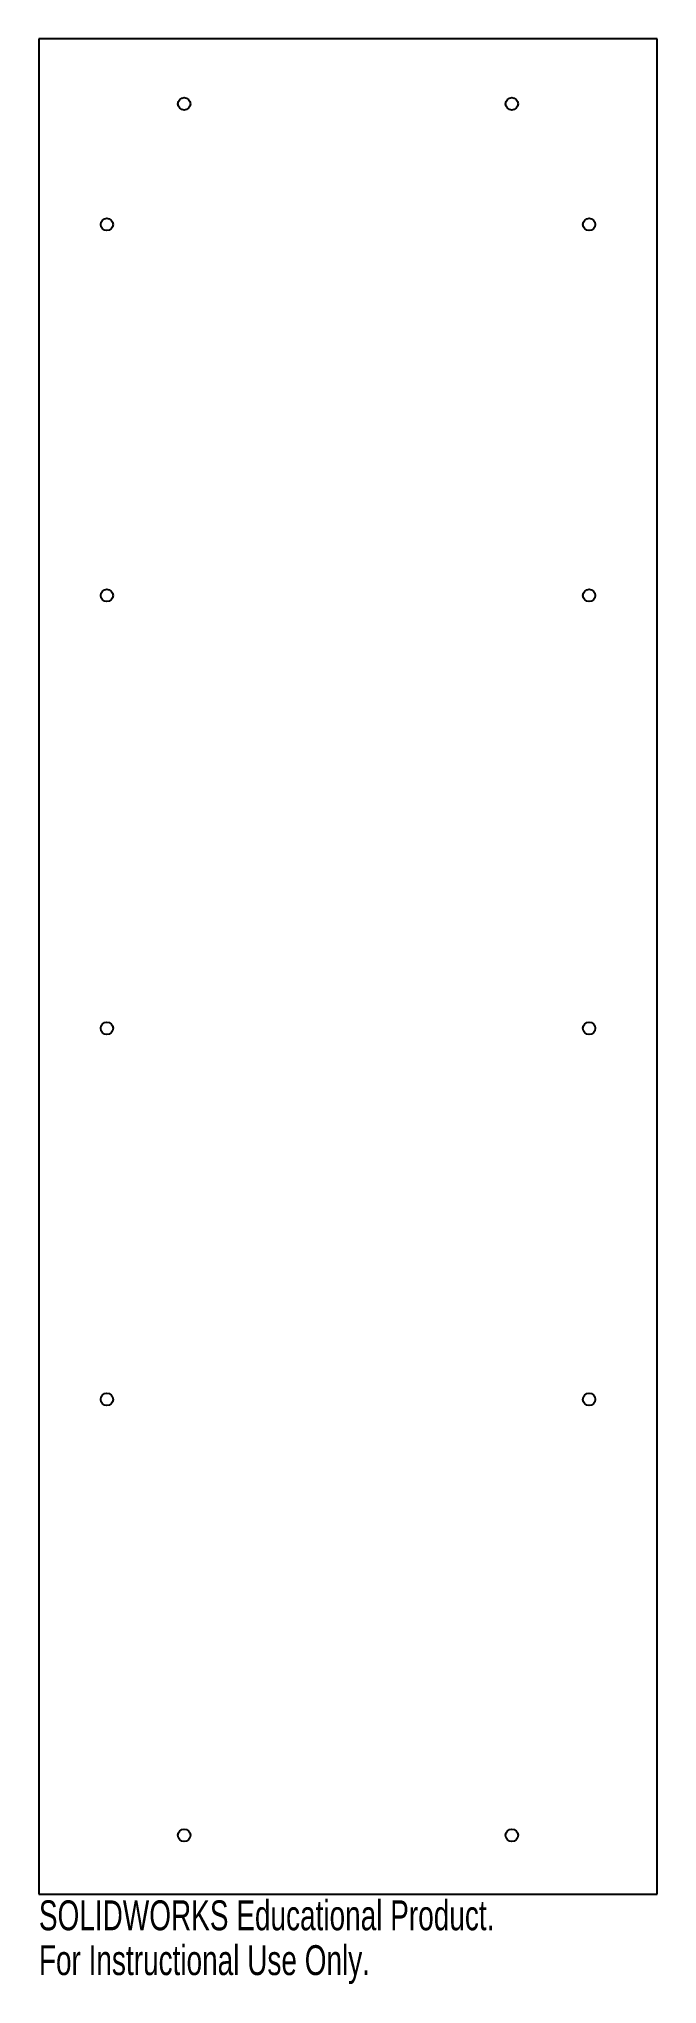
# Model space of a CAD drawing. Header units: millimetres. Extents: x -50 to 50, y -165 to 150.
import ezdxf

# ---------------------------------------------------------------- set-up
doc = ezdxf.new("R2010")
doc.units = ezdxf.units.MM
doc.styles.add('SLDTEXTSTYLE0', font='TXT', dxfattribs={"width": 0.7})

msp = doc.modelspace()

# ---------------------------------------------------------------- linework, layer by layer
at = {"color": 7, "linetype": 'Continuous', "lineweight": 25}
for p, q in [((50, 150), (-50, 150)), ((-50, 150), (-50, -150)), ((50, -150), (50, 150)), ((-50, -150), (50, -150))]:
    msp.add_line(p, q, dxfattribs=at)
for centre in [(-26.5, 139.5), (26.5, 139.5), (-39, 120), (39, 120), (-39, 60), (39, 60), (-39, -10), (39, -10), (-39, -70), (39, -70), (-26.5, -140.5), (26.5, -140.5)]:
    msp.add_circle(centre, 1, dxfattribs=at)

# ---------------------------------------------------------------- texts
at = {"color": 7, "linetype": 'Continuous', "char_height": 4.8336, "attachment_point": 1, "style": 'SLDTEXTSTYLE0'}
for s, insert in [('SOLIDWORKS Educational Product.', (-50, -151.02)), ('For Instructional Use Only.', (-50, -158.27))]:
    msp.add_mtext(s, dxfattribs=dict(at, insert=insert))

doc.saveas('drawing.dxf')
